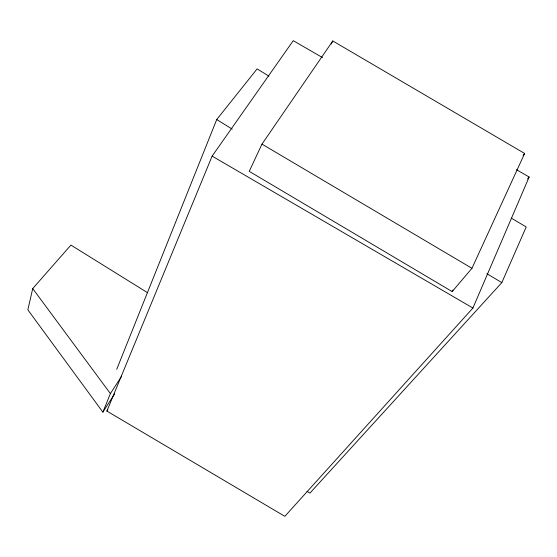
<?xml version="1.0" encoding="UTF-8"?>
<svg xmlns="http://www.w3.org/2000/svg" width="557" height="557" viewBox="0 0 557 557"><rect width="100%" height="100%" fill="white"/><g stroke="black" fill="none" stroke-linecap="round" stroke-linejoin="round"><path stroke-width="0.84" d="M147.73 292.794L70.92 245.094L32.717 288.589L27.85 309.838L102.864 412.138L114.624 393.896M116.719 369.333L216.729 119.532L257.118 68.894L268.92 76.156M102.864 412.138L110.397 393.583L121.663 376.198M516.381 169.634L529.15 177.015L472.914 308.042L284.836 516.332L106.895 411.08L212.126 156.113L293.247 40.668L322.545 57.601M307.004 491.351L309.915 493.119L501.829 282.608L526.205 226.964L511.368 218.163M471.96 268.307L524.638 153.46L332.787 40.96L261.964 144.117L249.244 171.347L452.166 291.59L471.96 268.307L261.964 144.117M452.166 291.59L452.897 290.016M331.262 44.073L332.787 40.96M106.895 411.08L107.842 409.618M523.037 155.466L524.638 153.46M527.493 179.027L529.15 177.015M212.126 156.113L472.914 308.042M486.881 273.703L501.829 282.608M216.729 119.532L232.234 129.14M32.717 288.589L110.397 393.583"/></g></svg>
